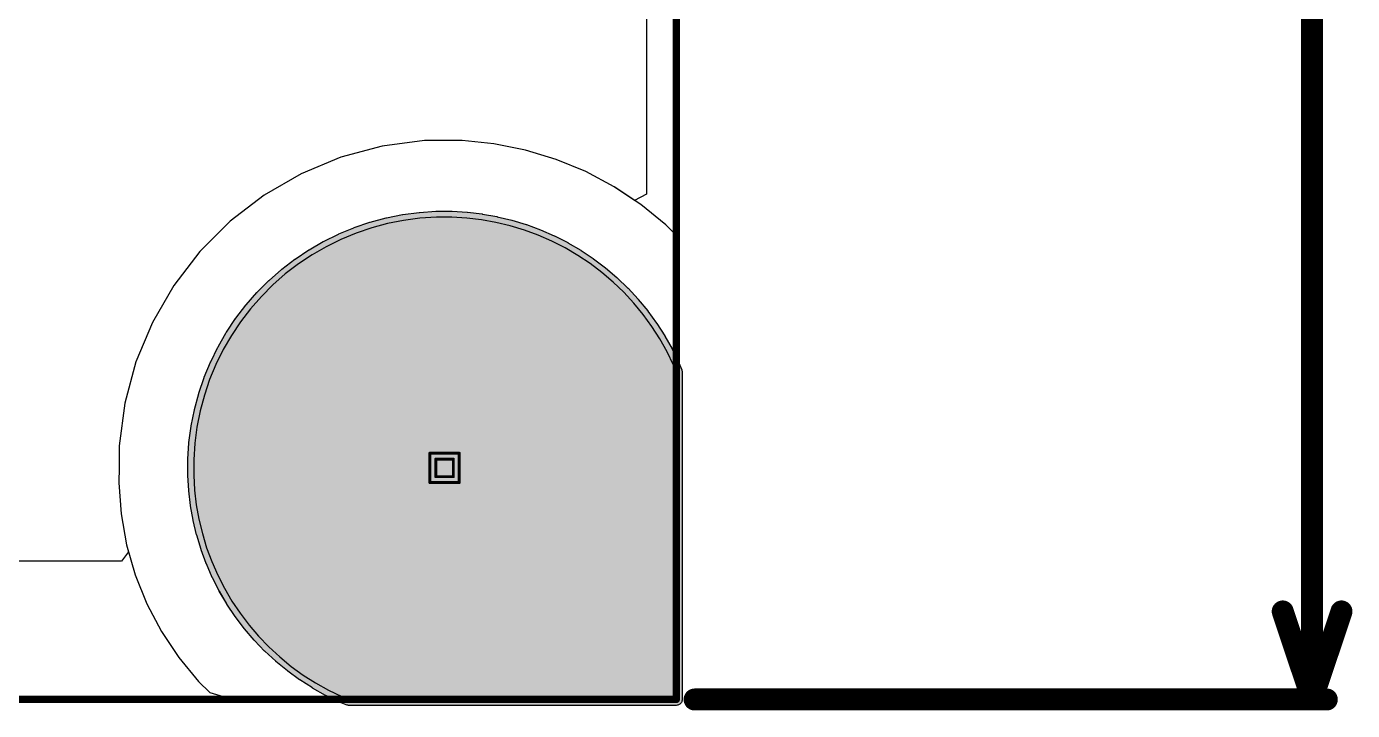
# Model space of a CAD drawing. Header units: inches. Extents: x -3 to 195, y 0 to 199.
# Drawn here: x 3.101 to 4.004, y -0.007 to 0.459 of the extents above; entities that cross this region are included whole.
import ezdxf

# ---------------------------------------------------------------- set-up
doc = ezdxf.new("R2010")
doc.units = ezdxf.units.IN
doc.header["$MEASUREMENT"] = 0
for name, color, linetype in [('Board Outline', 216, 'Continuous'), ('Bottom Layer', 5, 'Continuous'), ('Bottom Solder', 6, 'Continuous'), ('Dimensions', 6, 'Continuous'), ('Drill Drawing', 1, 'Continuous'), ('Multi-Layer', 9, 'Continuous'), ('Pad Holes', 156, 'Continuous'), ('Top Layer', 1, 'Continuous'), ('Top Solder', 216, 'Continuous')]:
    doc.layers.add(name, color=color, linetype=linetype)

msp = doc.modelspace()

# ---------------------------------------------------------------- hatches: boundary and pattern name
at = {"layer": 'Bottom Layer'}
msp.add_hatch(color=5, dxfattribs=at).paths.add_polyline_path([(3.54331, 0), (3.54331, 0.22323), (3.54138, 0.22788), (3.53699, 0.23694), (3.53207, 0.24572), (3.52664, 0.2542), (3.52072, 0.26235), (3.51434, 0.27013), (3.5075, 0.27752), (3.50025, 0.2845), (3.49259, 0.29104), (3.48457, 0.29711), (3.4762, 0.3027), (3.46751, 0.30779), (3.45854, 0.31237), (3.44932, 0.3164), (3.43987, 0.31988), (3.43024, 0.32281), (3.42045, 0.32516), (3.41054, 0.32693), (3.40054, 0.32811), (3.39049, 0.3287), (3.38546, 0.3287), (3.37987, 0.3287), (3.3687, 0.32797), (3.35761, 0.32651), (3.34664, 0.32433), (3.33584, 0.32143), (3.32524, 0.31784), (3.31491, 0.31356), (3.30488, 0.30861), (3.29519, 0.30302), (3.28589, 0.2968), (3.27701, 0.28999), (3.2686, 0.28262), (3.26069, 0.27471), (3.25332, 0.2663), (3.24651, 0.25742), (3.24029, 0.24812), (3.2347, 0.23843), (3.22975, 0.2284), (3.22547, 0.21806), (3.22188, 0.20747), (3.21898, 0.19667), (3.2168, 0.18569), (3.21534, 0.1746), (3.21461, 0.16344), (3.21461, 0.15785), (3.21461, 0.15282), (3.2152, 0.14277), (3.21638, 0.13277), (3.21815, 0.12286), (3.2205, 0.11307), (3.22342, 0.10344), (3.22691, 0.09399), (3.23094, 0.08477), (3.23551, 0.0758), (3.2406, 0.06711), (3.2462, 0.05874), (3.25227, 0.05072), (3.25881, 0.04306), (3.26579, 0.0358), (3.27318, 0.02897), (3.28096, 0.02258), (3.28911, 0.01667), (3.29759, 0.01124), (3.30637, 0.00632), (3.31543, 0.00193), (3.32008, 0)])
h = msp.add_hatch(color=5, dxfattribs=at)
edge = h.paths.add_edge_path()
edge.add_arc((3.38546, 0.15785), 0.10827, 0, 360)
at = {"layer": 'Bottom Solder'}
msp.add_hatch(color=6, dxfattribs=at).paths.add_polyline_path([(3.38546, 0.33271), (3.39049, 0.33271), (3.39061, 0.3327), (3.39073, 0.3327), (3.40078, 0.33211), (3.4009, 0.3321), (3.40101, 0.33209), (3.41101, 0.33091), (3.41113, 0.33089), (3.41124, 0.33087), (3.42116, 0.3291), (3.42127, 0.32907), (3.42139, 0.32905), (3.43118, 0.3267), (3.43129, 0.32667), (3.4314, 0.32664), (3.44104, 0.32372), (3.44115, 0.32368), (3.44126, 0.32364), (3.45071, 0.32016), (3.45081, 0.32011), (3.45092, 0.32007), (3.46015, 0.31604), (3.46025, 0.31598), (3.46036, 0.31594), (3.46933, 0.31137), (3.46943, 0.31131), (3.46954, 0.31125), (3.47822, 0.30616), (3.47832, 0.3061), (3.47842, 0.30604), (3.48679, 0.30044), (3.48689, 0.30037), (3.48699, 0.30031), (3.49501, 0.29423), (3.4951, 0.29416), (3.4952, 0.29408), (3.50285, 0.28755), (3.50294, 0.28746), (3.50303, 0.28739), (3.51028, 0.28041), (3.51036, 0.28032), (3.51045, 0.28024), (3.51728, 0.27285), (3.51736, 0.27276), (3.51744, 0.27267), (3.52382, 0.26489), (3.52389, 0.26479), (3.52397, 0.2647), (3.52989, 0.25656), (3.52995, 0.25646), (3.53002, 0.25636), (3.53545, 0.24788), (3.5355, 0.24778), (3.53557, 0.24768), (3.54049, 0.2389), (3.54054, 0.23879), (3.5406, 0.23869), (3.54499, 0.22963), (3.54503, 0.22952), (3.54509, 0.22942), (3.54701, 0.22477), (3.54718, 0.22427), (3.54728, 0.22375), (3.54732, 0.22323), (3.54732, 0), (3.54728, -0.00052), (3.54718, -0.00104), (3.54701, -0.00153), (3.54678, -0.002), (3.54649, -0.00244), (3.54614, -0.00283), (3.54575, -0.00318), (3.54531, -0.00347), (3.54484, -0.0037), (3.54435, -0.00387), (3.54383, -0.00397), (3.54331, -0.00401), (3.32008, -0.00401), (3.31955, -0.00397), (3.31904, -0.00387), (3.31854, -0.0037), (3.31389, -0.00178), (3.31379, -0.00172), (3.31368, -0.00168), (3.30462, 0.00271), (3.30452, 0.00277), (3.30441, 0.00282), (3.29563, 0.00774), (3.29553, 0.00781), (3.29542, 0.00786), (3.28695, 0.01329), (3.28685, 0.01336), (3.28675, 0.01342), (3.27861, 0.01934), (3.27852, 0.01942), (3.27842, 0.01948), (3.27064, 0.02587), (3.27055, 0.02595), (3.27046, 0.02603), (3.26307, 0.03286), (3.26299, 0.03295), (3.2629, 0.03303), (3.25592, 0.04028), (3.25585, 0.04037), (3.25576, 0.04046), (3.24922, 0.04811), (3.24915, 0.04821), (3.24908, 0.0483), (3.243, 0.05632), (3.24294, 0.05642), (3.24286, 0.05652), (3.23727, 0.06489), (3.23721, 0.06499), (3.23715, 0.06509), (3.23205, 0.07377), (3.232, 0.07388), (3.23194, 0.07398), (3.22737, 0.08295), (3.22732, 0.08306), (3.22727, 0.08316), (3.22324, 0.09238), (3.2232, 0.0925), (3.22315, 0.0926), (3.21966, 0.10205), (3.21963, 0.10216), (3.21959, 0.10227), (3.21667, 0.11191), (3.21664, 0.11202), (3.2166, 0.11213), (3.21425, 0.12192), (3.21423, 0.12204), (3.21421, 0.12215), (3.21244, 0.13206), (3.21242, 0.13218), (3.2124, 0.1323), (3.21122, 0.14229), (3.21121, 0.14241), (3.2112, 0.14253), (3.2106, 0.15258), (3.21061, 0.1527), (3.2106, 0.15282), (3.2106, 0.15785), (3.2106, 0.16344), (3.21061, 0.16357), (3.21061, 0.1637), (3.21134, 0.17487), (3.21136, 0.175), (3.21136, 0.17513), (3.21282, 0.18622), (3.21285, 0.18635), (3.21287, 0.18648), (3.21505, 0.19745), (3.21508, 0.19758), (3.21511, 0.1977), (3.218, 0.20851), (3.21805, 0.20863), (3.21808, 0.20876), (3.22168, 0.21935), (3.22173, 0.21947), (3.22177, 0.2196), (3.22605, 0.22993), (3.22611, 0.23005), (3.22616, 0.23017), (3.2311, 0.2402), (3.23117, 0.24032), (3.23123, 0.24044), (3.23682, 0.25012), (3.23689, 0.25023), (3.23696, 0.25035), (3.24317, 0.25965), (3.24325, 0.25975), (3.24333, 0.25986), (3.25014, 0.26874), (3.25022, 0.26883), (3.2503, 0.26894), (3.25768, 0.27735), (3.25777, 0.27744), (3.25786, 0.27754), (3.26577, 0.28545), (3.26587, 0.28554), (3.26596, 0.28563), (3.27437, 0.293), (3.27447, 0.29308), (3.27457, 0.29317), (3.28345, 0.29998), (3.28356, 0.30005), (3.28366, 0.30013), (3.29296, 0.30635), (3.29308, 0.30641), (3.29319, 0.30649), (3.30287, 0.31208), (3.30299, 0.31214), (3.3031, 0.3122), (3.31314, 0.31715), (3.31326, 0.3172), (3.31338, 0.31726), (3.32371, 0.32154), (3.32383, 0.32158), (3.32396, 0.32163), (3.33455, 0.32523), (3.33468, 0.32526), (3.3348, 0.3253), (3.3456, 0.3282), (3.34573, 0.32823), (3.34586, 0.32826), (3.35683, 0.33044), (3.35696, 0.33046), (3.35709, 0.33048), (3.36818, 0.33194), (3.36831, 0.33195), (3.36844, 0.33197), (3.3796, 0.3327), (3.37974, 0.3327), (3.37987, 0.33271)])
h = msp.add_hatch(color=6, dxfattribs=at)
edge = h.paths.add_edge_path()
edge.add_arc((3.38546, 0.15785), 0.11227, 0, 360)
at = {"layer": 'Multi-Layer'}
h = msp.add_hatch(color=9, dxfattribs=at)
edge = h.paths.add_edge_path()
edge.add_arc((3.38546, 0.15785), 0.10827, 0, 360)
at = {"layer": 'Pad Holes'}
h = msp.add_hatch(color=7, dxfattribs=at)
edge = h.paths.add_edge_path()
edge.add_arc((3.38546, 0.15785), 0.06102, 0, 360)
at = {"layer": 'Top Layer'}
msp.add_hatch(color=1, dxfattribs=at).paths.add_polyline_path([(3.54331, 0), (3.54331, 0.22323), (3.54138, 0.22788), (3.53699, 0.23694), (3.53207, 0.24572), (3.52664, 0.2542), (3.52072, 0.26235), (3.51434, 0.27013), (3.5075, 0.27752), (3.50025, 0.2845), (3.49259, 0.29104), (3.48457, 0.29711), (3.4762, 0.3027), (3.46751, 0.30779), (3.45854, 0.31237), (3.44932, 0.3164), (3.43987, 0.31988), (3.43024, 0.32281), (3.42045, 0.32516), (3.41054, 0.32693), (3.40054, 0.32811), (3.39049, 0.3287), (3.38546, 0.3287), (3.37987, 0.3287), (3.3687, 0.32797), (3.35761, 0.32651), (3.34664, 0.32433), (3.33584, 0.32143), (3.32524, 0.31784), (3.31491, 0.31356), (3.30488, 0.30861), (3.29519, 0.30302), (3.28589, 0.2968), (3.27701, 0.28999), (3.2686, 0.28262), (3.26069, 0.27471), (3.25332, 0.2663), (3.24651, 0.25742), (3.24029, 0.24812), (3.2347, 0.23843), (3.22975, 0.2284), (3.22547, 0.21806), (3.22188, 0.20747), (3.21898, 0.19667), (3.2168, 0.18569), (3.21534, 0.1746), (3.21461, 0.16344), (3.21461, 0.15785), (3.21461, 0.15282), (3.2152, 0.14277), (3.21638, 0.13277), (3.21815, 0.12286), (3.2205, 0.11307), (3.22342, 0.10344), (3.22691, 0.09399), (3.23094, 0.08477), (3.23551, 0.0758), (3.2406, 0.06711), (3.2462, 0.05874), (3.25227, 0.05072), (3.25881, 0.04306), (3.26579, 0.0358), (3.27318, 0.02897), (3.28096, 0.02258), (3.28911, 0.01667), (3.29759, 0.01124), (3.30637, 0.00632), (3.31543, 0.00193), (3.32008, 0)])
h = msp.add_hatch(color=1, dxfattribs=at)
edge = h.paths.add_edge_path()
edge.add_arc((3.38546, 0.15785), 0.10827, 0, 360)
at = {"layer": 'Top Solder'}
msp.add_hatch(color=216, dxfattribs=at).paths.add_polyline_path([(3.38546, 0.33271), (3.39049, 0.33271), (3.39061, 0.3327), (3.39073, 0.3327), (3.40078, 0.33211), (3.4009, 0.3321), (3.40101, 0.33209), (3.41101, 0.33091), (3.41113, 0.33089), (3.41125, 0.33087), (3.42116, 0.3291), (3.42127, 0.32907), (3.42139, 0.32905), (3.43118, 0.3267), (3.43129, 0.32667), (3.4314, 0.32664), (3.44104, 0.32372), (3.44115, 0.32368), (3.44126, 0.32364), (3.45071, 0.32016), (3.45081, 0.32011), (3.45092, 0.32007), (3.46015, 0.31604), (3.46025, 0.31598), (3.46036, 0.31594), (3.46933, 0.31137), (3.46943, 0.31131), (3.46954, 0.31125), (3.47822, 0.30616), (3.47832, 0.3061), (3.47842, 0.30604), (3.48679, 0.30044), (3.48689, 0.30037), (3.48699, 0.30031), (3.49501, 0.29423), (3.4951, 0.29416), (3.4952, 0.29408), (3.50285, 0.28755), (3.50294, 0.28746), (3.50303, 0.28739), (3.51028, 0.28041), (3.51036, 0.28032), (3.51045, 0.28024), (3.51728, 0.27285), (3.51736, 0.27276), (3.51744, 0.27267), (3.52382, 0.26489), (3.52389, 0.26479), (3.52397, 0.2647), (3.52989, 0.25656), (3.52995, 0.25646), (3.53002, 0.25636), (3.53545, 0.24788), (3.5355, 0.24778), (3.53557, 0.24768), (3.54049, 0.2389), (3.54054, 0.23879), (3.5406, 0.23869), (3.54499, 0.22963), (3.54503, 0.22952), (3.54509, 0.22942), (3.54701, 0.22477), (3.54718, 0.22427), (3.54728, 0.22375), (3.54732, 0.22323), (3.54732, 0), (3.54728, -0.00052), (3.54718, -0.00104), (3.54701, -0.00153), (3.54678, -0.002), (3.54649, -0.00244), (3.54614, -0.00283), (3.54575, -0.00318), (3.54531, -0.00347), (3.54484, -0.0037), (3.54435, -0.00387), (3.54383, -0.00397), (3.54331, -0.00401), (3.32008, -0.00401), (3.31955, -0.00397), (3.31904, -0.00387), (3.31854, -0.0037), (3.31389, -0.00178), (3.31379, -0.00172), (3.31368, -0.00168), (3.30462, 0.00271), (3.30452, 0.00277), (3.30441, 0.00282), (3.29563, 0.00774), (3.29553, 0.00781), (3.29542, 0.00786), (3.28695, 0.01329), (3.28685, 0.01336), (3.28675, 0.01342), (3.27861, 0.01934), (3.27852, 0.01942), (3.27842, 0.01948), (3.27064, 0.02587), (3.27055, 0.02595), (3.27046, 0.02603), (3.26307, 0.03286), (3.26299, 0.03295), (3.2629, 0.03303), (3.25592, 0.04028), (3.25585, 0.04037), (3.25576, 0.04046), (3.24922, 0.04811), (3.24915, 0.04821), (3.24908, 0.0483), (3.243, 0.05632), (3.24294, 0.05642), (3.24286, 0.05652), (3.23727, 0.06489), (3.23721, 0.06499), (3.23715, 0.06509), (3.23206, 0.07377), (3.232, 0.07388), (3.23194, 0.07398), (3.22737, 0.08295), (3.22732, 0.08306), (3.22727, 0.08316), (3.22324, 0.09238), (3.2232, 0.0925), (3.22315, 0.0926), (3.21966, 0.10205), (3.21963, 0.10216), (3.21959, 0.10227), (3.21667, 0.11191), (3.21664, 0.11202), (3.2166, 0.11213), (3.21425, 0.12192), (3.21423, 0.12204), (3.21421, 0.12215), (3.21244, 0.13206), (3.21242, 0.13218), (3.2124, 0.1323), (3.21122, 0.14229), (3.21121, 0.14241), (3.2112, 0.14253), (3.2106, 0.15258), (3.21061, 0.1527), (3.2106, 0.15282), (3.2106, 0.15785), (3.2106, 0.16344), (3.21061, 0.16357), (3.21061, 0.1637), (3.21134, 0.17487), (3.21136, 0.175), (3.21136, 0.17513), (3.21282, 0.18622), (3.21285, 0.18635), (3.21287, 0.18648), (3.21505, 0.19745), (3.21508, 0.19758), (3.21511, 0.1977), (3.218, 0.20851), (3.21805, 0.20863), (3.21808, 0.20876), (3.22168, 0.21935), (3.22173, 0.21947), (3.22177, 0.2196), (3.22605, 0.22993), (3.22611, 0.23005), (3.22616, 0.23017), (3.2311, 0.2402), (3.23117, 0.24032), (3.23123, 0.24044), (3.23682, 0.25012), (3.23689, 0.25023), (3.23696, 0.25035), (3.24317, 0.25965), (3.24325, 0.25975), (3.24333, 0.25986), (3.25014, 0.26874), (3.25022, 0.26883), (3.2503, 0.26894), (3.25768, 0.27735), (3.25777, 0.27744), (3.25786, 0.27754), (3.26577, 0.28545), (3.26587, 0.28554), (3.26596, 0.28563), (3.27437, 0.293), (3.27447, 0.29308), (3.27457, 0.29317), (3.28345, 0.29998), (3.28356, 0.30005), (3.28366, 0.30013), (3.29296, 0.30635), (3.29308, 0.30641), (3.29319, 0.30649), (3.30287, 0.31208), (3.30299, 0.31214), (3.3031, 0.3122), (3.31314, 0.31715), (3.31326, 0.3172), (3.31338, 0.31726), (3.32371, 0.32154), (3.32383, 0.32158), (3.32396, 0.32163), (3.33455, 0.32523), (3.33468, 0.32526), (3.3348, 0.3253), (3.34561, 0.3282), (3.34573, 0.32823), (3.34586, 0.32826), (3.35683, 0.33044), (3.35696, 0.33046), (3.35709, 0.33048), (3.36818, 0.33194), (3.36831, 0.33195), (3.36844, 0.33197), (3.3796, 0.3327), (3.37974, 0.3327), (3.37987, 0.33271)])
h = msp.add_hatch(color=216, dxfattribs=at)
edge = h.paths.add_edge_path()
edge.add_arc((3.38546, 0.15785), 0.11227, 0, 360)

# ---------------------------------------------------------------- linework, layer by layer
at = {"layer": 'Board Outline'}
for points in [[(3.54331, 0, 0.005, 0.005, 0), (3.54331, 4.72441, 0.005, 0.005, 0)], [(0, 0, 0.005, 0.005, 0), (3.54331, 0, 0.005, 0.005, 0)]]:
    msp.add_lwpolyline(points, format="xyseb", dxfattribs=at)
msp.add_lwpolyline([(3.54206, 0, 0.0025, 0.0025, 1), (3.54456, 0, 0.0025, 0.0025, 1)], format="xyseb", close=True, dxfattribs=at)
msp.add_lwpolyline([(3.54206, 0, 0.0025, 0.0025, 1), (3.54456, 0, 0.0025, 0.0025, 1)], format="xyseb", close=True, dxfattribs=at)
at = {"layer": 'Bottom Layer'}
for p, q in [((3.35761, 0.32651), (3.34664, 0.32433)), ((3.3687, 0.32797), (3.35761, 0.32651)), ((3.37987, 0.3287), (3.3687, 0.32797)), ((3.38546, 0.3287), (3.37987, 0.3287)), ((3.39049, 0.3287), (3.38546, 0.3287)), ((3.40054, 0.32811), (3.39049, 0.3287)), ((3.41054, 0.32693), (3.40054, 0.32811)), ((3.42045, 0.32516), (3.41054, 0.32693)), ((3.43024, 0.32281), (3.42045, 0.32516)), ((3.32524, 0.31784), (3.31491, 0.31356)), ((3.33584, 0.32143), (3.32524, 0.31784)), ((3.34664, 0.32433), (3.33584, 0.32143)), ((3.43987, 0.31988), (3.43024, 0.32281)), ((3.44932, 0.3164), (3.43987, 0.31988)), ((3.45854, 0.31237), (3.44932, 0.3164)), ((3.30488, 0.30861), (3.29519, 0.30302)), ((3.31491, 0.31356), (3.30488, 0.30861)), ((3.46751, 0.30779), (3.45854, 0.31237)), ((3.4762, 0.3027), (3.46751, 0.30779)), ((3.29519, 0.30302), (3.28589, 0.2968)), ((3.48457, 0.29711), (3.4762, 0.3027)), ((3.27701, 0.28999), (3.2686, 0.28262)), ((3.28589, 0.2968), (3.27701, 0.28999)), ((3.49259, 0.29104), (3.48457, 0.29711)), ((3.50025, 0.2845), (3.49259, 0.29104)), ((3.2686, 0.28262), (3.26069, 0.27471)), ((3.5075, 0.27752), (3.50025, 0.2845)), ((3.26069, 0.27471), (3.25332, 0.2663)), ((3.51434, 0.27013), (3.5075, 0.27752)), ((3.25332, 0.2663), (3.24651, 0.25742)), ((3.52072, 0.26235), (3.51434, 0.27013)), ((3.52664, 0.2542), (3.52072, 0.26235)), ((3.24651, 0.25742), (3.24029, 0.24812)), ((3.53207, 0.24572), (3.52664, 0.2542)), ((3.24029, 0.24812), (3.2347, 0.23843)), ((3.53699, 0.23694), (3.53207, 0.24572)), ((3.2347, 0.23843), (3.22975, 0.2284)), ((3.54138, 0.22788), (3.53699, 0.23694)), ((3.22975, 0.2284), (3.22547, 0.21806)), ((3.54331, 0.22323), (3.54138, 0.22788)), ((3.22547, 0.21806), (3.22188, 0.20747)), ((3.54331, 0), (3.54331, 0.22323)), ((3.22188, 0.20747), (3.21898, 0.19667)), ((3.21898, 0.19667), (3.2168, 0.18569)), ((3.2168, 0.18569), (3.21534, 0.1746)), ((3.21534, 0.1746), (3.21461, 0.16344)), ((3.21461, 0.16344), (3.21461, 0.15785)), ((3.21461, 0.15785), (3.21461, 0.15282)), ((3.21461, 0.15282), (3.2152, 0.14277)), ((3.2152, 0.14277), (3.21638, 0.13277)), ((3.21638, 0.13277), (3.21815, 0.12286)), ((3.21815, 0.12286), (3.2205, 0.11307)), ((3.2205, 0.11307), (3.22342, 0.10344)), ((3.22342, 0.10344), (3.22691, 0.09399)), ((3.22691, 0.09399), (3.23094, 0.08477)), ((3.23094, 0.08477), (3.23551, 0.0758)), ((3.23551, 0.0758), (3.2406, 0.06711)), ((3.2406, 0.06711), (3.2462, 0.05874)), ((3.2462, 0.05874), (3.25227, 0.05072)), ((3.25227, 0.05072), (3.25881, 0.04306)), ((3.25881, 0.04306), (3.26579, 0.0358)), ((3.26579, 0.0358), (3.27318, 0.02897)), ((3.27318, 0.02897), (3.28096, 0.02258)), ((3.28096, 0.02258), (3.28911, 0.01667)), ((3.28911, 0.01667), (3.29759, 0.01124)), ((3.29759, 0.01124), (3.30637, 0.00632)), ((3.30637, 0.00632), (3.31543, 0.00193)), ((3.31543, 0.00193), (3.32008, 0)), ((3.32008, 0), (3.32008, 0)), ((3.32008, 0), (3.54331, 0))]:
    msp.add_line(p, q, dxfattribs=at)
at = {"layer": 'Bottom Solder'}
for p, q in [((3.32396, 0.32163), (3.33455, 0.32523)), ((3.33455, 0.32523), (3.33468, 0.32526)), ((3.33468, 0.32526), (3.3348, 0.3253)), ((3.3348, 0.3253), (3.3456, 0.3282)), ((3.3456, 0.3282), (3.34573, 0.32823)), ((3.34573, 0.32823), (3.34586, 0.32826)), ((3.34586, 0.32826), (3.35683, 0.33044)), ((3.35683, 0.33044), (3.35696, 0.33046)), ((3.35696, 0.33046), (3.35709, 0.33048)), ((3.35709, 0.33048), (3.36818, 0.33194)), ((3.36818, 0.33194), (3.36831, 0.33195)), ((3.36831, 0.33195), (3.36844, 0.33197)), ((3.36844, 0.33197), (3.3796, 0.3327)), ((3.3796, 0.3327), (3.37974, 0.3327)), ((3.37974, 0.3327), (3.37987, 0.33271)), ((3.37987, 0.33271), (3.38546, 0.33271)), ((3.38546, 0.33271), (3.39049, 0.33271)), ((3.39049, 0.33271), (3.39061, 0.3327)), ((3.39061, 0.3327), (3.39073, 0.3327)), ((3.39073, 0.3327), (3.40078, 0.33211)), ((3.40078, 0.33211), (3.4009, 0.3321)), ((3.4009, 0.3321), (3.40101, 0.33209)), ((3.40101, 0.33209), (3.41101, 0.33091)), ((3.41101, 0.33091), (3.41113, 0.33089)), ((3.41113, 0.33089), (3.41124, 0.33087)), ((3.41124, 0.33087), (3.42116, 0.3291)), ((3.42116, 0.3291), (3.42127, 0.32907)), ((3.42127, 0.32907), (3.42139, 0.32905)), ((3.42139, 0.32905), (3.43118, 0.3267)), ((3.43118, 0.3267), (3.43129, 0.32667)), ((3.43129, 0.32667), (3.4314, 0.32664)), ((3.4314, 0.32664), (3.44104, 0.32372)), ((3.3031, 0.3122), (3.31314, 0.31715)), ((3.31314, 0.31715), (3.31326, 0.3172)), ((3.31326, 0.3172), (3.31338, 0.31726)), ((3.31338, 0.31726), (3.32371, 0.32154)), ((3.32371, 0.32154), (3.32383, 0.32158)), ((3.32383, 0.32158), (3.32396, 0.32163)), ((3.44104, 0.32372), (3.44115, 0.32368)), ((3.44115, 0.32368), (3.44126, 0.32364)), ((3.44126, 0.32364), (3.45071, 0.32016)), ((3.45071, 0.32016), (3.45081, 0.32011)), ((3.45081, 0.32011), (3.45092, 0.32007)), ((3.45092, 0.32007), (3.46015, 0.31604)), ((3.29319, 0.30649), (3.30287, 0.31208)), ((3.30287, 0.31208), (3.30299, 0.31214)), ((3.30299, 0.31214), (3.3031, 0.3122)), ((3.46015, 0.31604), (3.46025, 0.31598)), ((3.46025, 0.31598), (3.46036, 0.31594)), ((3.46036, 0.31594), (3.46933, 0.31137)), ((3.46933, 0.31137), (3.46943, 0.31131)), ((3.46943, 0.31131), (3.46954, 0.31125)), ((3.46954, 0.31125), (3.47822, 0.30616)), ((3.27457, 0.29317), (3.28345, 0.29998)), ((3.28345, 0.29998), (3.28356, 0.30005)), ((3.28356, 0.30005), (3.28366, 0.30013)), ((3.28366, 0.30013), (3.29296, 0.30635)), ((3.29296, 0.30635), (3.29308, 0.30641)), ((3.29308, 0.30641), (3.29319, 0.30649)), ((3.47822, 0.30616), (3.47832, 0.3061)), ((3.47832, 0.3061), (3.47842, 0.30604)), ((3.47842, 0.30604), (3.48679, 0.30044)), ((3.48679, 0.30044), (3.48689, 0.30037)), ((3.48689, 0.30037), (3.48699, 0.30031)), ((3.48699, 0.30031), (3.49501, 0.29423)), ((3.26596, 0.28563), (3.27437, 0.293)), ((3.27437, 0.293), (3.27447, 0.29308)), ((3.27447, 0.29308), (3.27457, 0.29317)), ((3.49501, 0.29423), (3.4951, 0.29416)), ((3.4951, 0.29416), (3.4952, 0.29408)), ((3.4952, 0.29408), (3.50285, 0.28755)), ((3.25786, 0.27754), (3.26577, 0.28545)), ((3.26577, 0.28545), (3.26587, 0.28554)), ((3.26587, 0.28554), (3.26596, 0.28563)), ((3.50285, 0.28755), (3.50294, 0.28746)), ((3.50294, 0.28746), (3.50303, 0.28739)), ((3.50303, 0.28739), (3.51028, 0.28041)), ((3.51028, 0.28041), (3.51036, 0.28032)), ((3.51036, 0.28032), (3.51045, 0.28024)), ((3.51045, 0.28024), (3.51728, 0.27285)), ((3.2503, 0.26894), (3.25768, 0.27735)), ((3.25768, 0.27735), (3.25777, 0.27744)), ((3.25777, 0.27744), (3.25786, 0.27754)), ((3.51728, 0.27285), (3.51736, 0.27276)), ((3.51736, 0.27276), (3.51744, 0.27267)), ((3.51744, 0.27267), (3.52382, 0.26489)), ((3.24333, 0.25986), (3.25014, 0.26874)), ((3.25014, 0.26874), (3.25022, 0.26883)), ((3.25022, 0.26883), (3.2503, 0.26894)), ((3.52382, 0.26489), (3.52389, 0.26479)), ((3.52389, 0.26479), (3.52397, 0.2647)), ((3.52397, 0.2647), (3.52989, 0.25656)), ((3.23696, 0.25035), (3.24317, 0.25965)), ((3.24317, 0.25965), (3.24325, 0.25975)), ((3.24325, 0.25975), (3.24333, 0.25986)), ((3.52989, 0.25656), (3.52995, 0.25646)), ((3.52995, 0.25646), (3.53002, 0.25636)), ((3.53002, 0.25636), (3.53545, 0.24788)), ((3.23123, 0.24044), (3.23682, 0.25012)), ((3.23682, 0.25012), (3.23689, 0.25023)), ((3.23689, 0.25023), (3.23696, 0.25035)), ((3.53545, 0.24788), (3.5355, 0.24778)), ((3.5355, 0.24778), (3.53557, 0.24768)), ((3.53557, 0.24768), (3.54049, 0.2389)), ((3.22616, 0.23017), (3.2311, 0.2402)), ((3.2311, 0.2402), (3.23117, 0.24032)), ((3.23117, 0.24032), (3.23123, 0.24044)), ((3.54049, 0.2389), (3.54054, 0.23879)), ((3.54054, 0.23879), (3.5406, 0.23869)), ((3.5406, 0.23869), (3.54499, 0.22963)), ((3.22177, 0.2196), (3.22605, 0.22993)), ((3.22605, 0.22993), (3.22611, 0.23005)), ((3.22611, 0.23005), (3.22616, 0.23017)), ((3.54499, 0.22963), (3.54503, 0.22952)), ((3.54503, 0.22952), (3.54509, 0.22942)), ((3.54509, 0.22942), (3.54701, 0.22477)), ((3.21808, 0.20876), (3.22168, 0.21935)), ((3.22168, 0.21935), (3.22173, 0.21947)), ((3.22173, 0.21947), (3.22177, 0.2196)), ((3.54701, 0.22477), (3.54718, 0.22427)), ((3.54718, 0.22427), (3.54728, 0.22375)), ((3.54728, 0.22375), (3.54732, 0.22323)), ((3.54732, 0.22323), (3.54732, 0)), ((3.21511, 0.1977), (3.218, 0.20851)), ((3.218, 0.20851), (3.21805, 0.20863)), ((3.21805, 0.20863), (3.21808, 0.20876)), ((3.21287, 0.18648), (3.21505, 0.19745)), ((3.21505, 0.19745), (3.21508, 0.19758)), ((3.21508, 0.19758), (3.21511, 0.1977)), ((3.21136, 0.17513), (3.21282, 0.18622)), ((3.21282, 0.18622), (3.21285, 0.18635)), ((3.21285, 0.18635), (3.21287, 0.18648)), ((3.21061, 0.1637), (3.21134, 0.17487)), ((3.21134, 0.17487), (3.21136, 0.175)), ((3.21136, 0.175), (3.21136, 0.17513)), ((3.2106, 0.16344), (3.21061, 0.16357)), ((3.2106, 0.15785), (3.2106, 0.16344)), ((3.21061, 0.16357), (3.21061, 0.1637)), ((3.2106, 0.15282), (3.2106, 0.15785)), ((3.21061, 0.1527), (3.2106, 0.15282)), ((3.2106, 0.15258), (3.21061, 0.1527)), ((3.2112, 0.14253), (3.2106, 0.15258)), ((3.21121, 0.14241), (3.2112, 0.14253)), ((3.21122, 0.14229), (3.21121, 0.14241)), ((3.2124, 0.1323), (3.21122, 0.14229)), ((3.21242, 0.13218), (3.2124, 0.1323)), ((3.21244, 0.13206), (3.21242, 0.13218)), ((3.21421, 0.12215), (3.21244, 0.13206)), ((3.21423, 0.12204), (3.21421, 0.12215)), ((3.21425, 0.12192), (3.21423, 0.12204)), ((3.2166, 0.11213), (3.21425, 0.12192)), ((3.21664, 0.11202), (3.2166, 0.11213)), ((3.21667, 0.11191), (3.21664, 0.11202)), ((3.21959, 0.10227), (3.21667, 0.11191)), ((3.21963, 0.10216), (3.21959, 0.10227)), ((3.21966, 0.10205), (3.21963, 0.10216)), ((3.22315, 0.0926), (3.21966, 0.10205)), ((3.2232, 0.0925), (3.22315, 0.0926)), ((3.22324, 0.09238), (3.2232, 0.0925)), ((3.22727, 0.08316), (3.22324, 0.09238)), ((3.22732, 0.08306), (3.22727, 0.08316)), ((3.22737, 0.08295), (3.22732, 0.08306)), ((3.23194, 0.07398), (3.22737, 0.08295)), ((3.232, 0.07388), (3.23194, 0.07398)), ((3.23205, 0.07377), (3.232, 0.07388)), ((3.23715, 0.06509), (3.23205, 0.07377)), ((3.23721, 0.06499), (3.23715, 0.06509)), ((3.23727, 0.06489), (3.23721, 0.06499)), ((3.24286, 0.05652), (3.23727, 0.06489)), ((3.24294, 0.05642), (3.24286, 0.05652)), ((3.243, 0.05632), (3.24294, 0.05642)), ((3.24908, 0.0483), (3.243, 0.05632)), ((3.24915, 0.04821), (3.24908, 0.0483)), ((3.24922, 0.04811), (3.24915, 0.04821)), ((3.25576, 0.04046), (3.24922, 0.04811)), ((3.25585, 0.04037), (3.25576, 0.04046)), ((3.25592, 0.04028), (3.25585, 0.04037)), ((3.2629, 0.03303), (3.25592, 0.04028)), ((3.26299, 0.03295), (3.2629, 0.03303)), ((3.26307, 0.03286), (3.26299, 0.03295)), ((3.27046, 0.02603), (3.26307, 0.03286)), ((3.27055, 0.02595), (3.27046, 0.02603)), ((3.27064, 0.02587), (3.27055, 0.02595)), ((3.27842, 0.01948), (3.27064, 0.02587)), ((3.27852, 0.01942), (3.27842, 0.01948)), ((3.27861, 0.01934), (3.27852, 0.01942)), ((3.28675, 0.01342), (3.27861, 0.01934)), ((3.28685, 0.01336), (3.28675, 0.01342)), ((3.28695, 0.01329), (3.28685, 0.01336)), ((3.29542, 0.00786), (3.28695, 0.01329)), ((3.29553, 0.00781), (3.29542, 0.00786)), ((3.29563, 0.00774), (3.29553, 0.00781)), ((3.30441, 0.00282), (3.29563, 0.00774)), ((3.30452, 0.00277), (3.30441, 0.00282)), ((3.30462, 0.00271), (3.30452, 0.00277)), ((3.31368, -0.00168), (3.30462, 0.00271)), ((3.54732, 0), (3.54728, -0.00052)), ((3.31379, -0.00172), (3.31368, -0.00168)), ((3.31389, -0.00178), (3.31379, -0.00172)), ((3.31854, -0.0037), (3.31389, -0.00178)), ((3.31904, -0.00387), (3.31854, -0.0037)), ((3.31854, -0.0037), (3.31854, -0.0037)), ((3.31955, -0.00397), (3.31904, -0.00387)), ((3.32008, -0.00401), (3.31955, -0.00397)), ((3.54331, -0.00401), (3.32008, -0.00401)), ((3.54383, -0.00397), (3.54331, -0.00401)), ((3.54435, -0.00387), (3.54383, -0.00397)), ((3.54484, -0.0037), (3.54435, -0.00387)), ((3.54531, -0.00347), (3.54484, -0.0037)), ((3.54575, -0.00318), (3.54531, -0.00347)), ((3.54614, -0.00283), (3.54575, -0.00318)), ((3.54649, -0.00244), (3.54614, -0.00283)), ((3.54678, -0.002), (3.54649, -0.00244)), ((3.54701, -0.00153), (3.54678, -0.002)), ((3.54718, -0.00104), (3.54701, -0.00153)), ((3.54728, -0.00052), (3.54718, -0.00104))]:
    msp.add_line(p, q, dxfattribs=at)
at = {"layer": 'Dimensions'}
for points in [[(3.97638, 0, 0.015, 0.015, 0), (3.97638, 1.93566, 0.015, 0.015, 0)], [(3.95638, 0.06, 0.015, 0.015, 0), (3.97638, 0, 0.015, 0.015, 0)], [(3.97638, 0, 0.015, 0.015, 0), (3.99638, 0.06, 0.015, 0.015, 0)], [(3.55581, 0, 0.015, 0.015, 0), (3.98638, 0, 0.015, 0.015, 0)]]:
    msp.add_lwpolyline(points, format="xyseb", dxfattribs=at)
for points in [[(3.95263, 0.06, 0.0075, 0.0075, 1), (3.96013, 0.06, 0.0075, 0.0075, 1)], [(3.99263, 0.06, 0.0075, 0.0075, 1), (4.00013, 0.06, 0.0075, 0.0075, 1)], [(3.55206, 0, 0.0075, 0.0075, 1), (3.55956, 0, 0.0075, 0.0075, 1)], [(3.97263, 0, 0.0075, 0.0075, 1), (3.98013, 0, 0.0075, 0.0075, 1)], [(3.97263, 0, 0.0075, 0.0075, 1), (3.98013, 0, 0.0075, 0.0075, 1)], [(3.97263, 0, 0.0075, 0.0075, 1), (3.98013, 0, 0.0075, 0.0075, 1)], [(3.98263, 0, 0.0075, 0.0075, 1), (3.99013, 0, 0.0075, 0.0075, 1)]]:
    msp.add_lwpolyline(points, format="xyseb", close=True, dxfattribs=at)
at = {"layer": 'Drill Drawing'}
for points in [[(3.37546, 0.16785, 0.002, 0.002, 0), (3.39546, 0.16785, 0.002, 0.002, 0)], [(3.37546, 0.14785, 0.002, 0.002, 0), (3.37546, 0.16785, 0.002, 0.002, 0)], [(3.37946, 0.16385, 0.002, 0.002, 0), (3.39146, 0.16385, 0.002, 0.002, 0)], [(3.37946, 0.15185, 0.002, 0.002, 0), (3.37946, 0.16385, 0.002, 0.002, 0)], [(3.39146, 0.15185, 0.002, 0.002, 0), (3.39146, 0.16385, 0.002, 0.002, 0)], [(3.39546, 0.14785, 0.002, 0.002, 0), (3.39546, 0.16785, 0.002, 0.002, 0)], [(3.37546, 0.14785, 0.002, 0.002, 0), (3.39546, 0.14785, 0.002, 0.002, 0)], [(3.37946, 0.15185, 0.002, 0.002, 0), (3.39146, 0.15185, 0.002, 0.002, 0)]]:
    msp.add_lwpolyline(points, format="xyseb", dxfattribs=at)
for points in [[(3.37496, 0.16785, 0.001, 0.001, 1), (3.37596, 0.16785, 0.001, 0.001, 1)], [(3.37496, 0.16785, 0.001, 0.001, 1), (3.37596, 0.16785, 0.001, 0.001, 1)], [(3.37896, 0.16385, 0.001, 0.001, 1), (3.37996, 0.16385, 0.001, 0.001, 1)], [(3.37896, 0.16385, 0.001, 0.001, 1), (3.37996, 0.16385, 0.001, 0.001, 1)], [(3.39096, 0.16385, 0.001, 0.001, 1), (3.39196, 0.16385, 0.001, 0.001, 1)], [(3.39096, 0.16385, 0.001, 0.001, 1), (3.39196, 0.16385, 0.001, 0.001, 1)], [(3.39496, 0.16785, 0.001, 0.001, 1), (3.39596, 0.16785, 0.001, 0.001, 1)], [(3.39496, 0.16785, 0.001, 0.001, 1), (3.39596, 0.16785, 0.001, 0.001, 1)], [(3.37496, 0.14785, 0.001, 0.001, 1), (3.37596, 0.14785, 0.001, 0.001, 1)], [(3.37496, 0.14785, 0.001, 0.001, 1), (3.37596, 0.14785, 0.001, 0.001, 1)], [(3.37896, 0.15185, 0.001, 0.001, 1), (3.37996, 0.15185, 0.001, 0.001, 1)], [(3.37896, 0.15185, 0.001, 0.001, 1), (3.37996, 0.15185, 0.001, 0.001, 1)], [(3.39096, 0.15185, 0.001, 0.001, 1), (3.39196, 0.15185, 0.001, 0.001, 1)], [(3.39096, 0.15185, 0.001, 0.001, 1), (3.39196, 0.15185, 0.001, 0.001, 1)], [(3.39496, 0.14785, 0.001, 0.001, 1), (3.39596, 0.14785, 0.001, 0.001, 1)], [(3.39496, 0.14785, 0.001, 0.001, 1), (3.39596, 0.14785, 0.001, 0.001, 1)]]:
    msp.add_lwpolyline(points, format="xyseb", close=True, dxfattribs=at)
at = {"layer": 'Multi-Layer'}
for p, q in [((3.37186, 0.38087), (3.34294, 0.37707)), ((3.38645, 0.38087), (3.37186, 0.38087)), ((3.39738, 0.38087), (3.38645, 0.38087)), ((3.41914, 0.37873), (3.39738, 0.38087)), ((3.34294, 0.37707), (3.31476, 0.36952)), ((3.44059, 0.37447), (3.41914, 0.37873)), ((3.46151, 0.36812), (3.44059, 0.37447)), ((3.31476, 0.36952), (3.28781, 0.35835)), ((3.48171, 0.35975), (3.46151, 0.36812)), ((3.28781, 0.35835), (3.26255, 0.34377)), ((3.50099, 0.34944), (3.48171, 0.35975)), ((3.26255, 0.34377), (3.23941, 0.32601)), ((3.51917, 0.3373), (3.50099, 0.34944)), ((3.53607, 0.32343), (3.51917, 0.3373)), ((3.23941, 0.32601), (3.21878, 0.30538)), ((3.5438, 0.3157), (3.53607, 0.32343)), ((3.54331, 0.3152), (3.5438, 0.3157)), ((3.54331, 0.00026), (3.54331, 0.3152)), ((3.21878, 0.30538), (3.20102, 0.28224)), ((3.20102, 0.28224), (3.18644, 0.25698)), ((3.18644, 0.25698), (3.17527, 0.23003)), ((3.17527, 0.23003), (3.16772, 0.20185)), ((3.16772, 0.20185), (3.16392, 0.17293)), ((3.16392, 0.17293), (3.16392, 0.15834)), ((3.16392, 0.15834), (3.1636, 0.14769)), ((3.1636, 0.14769), (3.16516, 0.12645)), ((3.16516, 0.12645), (3.16889, 0.10548)), ((3.16889, 0.10548), (3.17475, 0.085)), ((3.17475, 0.085), (3.18267, 0.06522)), ((3.18267, 0.06522), (3.19258, 0.04636)), ((3.19258, 0.04636), (3.20436, 0.02862)), ((3.20436, 0.02862), (3.2179, 0.01217)), ((3.2179, 0.01217), (3.22548, 0.00469)), ((3.22548, 0.00469), (3.22548, 0.00469)), ((3.22548, 0.00469), (3.24222, -0.00023)), ((3.24222, -0.00023), (3.54331, 0.00026))]:
    msp.add_line(p, q, dxfattribs=at)
at = {"layer": 'Top Layer'}
for p, q in [((3.52292, 1.03217), (3.52292, 0.34442)), ((3.37186, 0.38087), (3.34294, 0.37707)), ((3.38645, 0.38087), (3.37186, 0.38087)), ((3.39738, 0.38087), (3.38645, 0.38087)), ((3.41914, 0.37873), (3.39738, 0.38087)), ((3.34294, 0.37707), (3.31476, 0.36952)), ((3.44059, 0.37447), (3.41914, 0.37873)), ((3.46151, 0.36812), (3.44059, 0.37447)), ((3.31476, 0.36952), (3.28781, 0.35835)), ((3.48171, 0.35975), (3.46151, 0.36812)), ((3.28781, 0.35835), (3.26255, 0.34377)), ((3.50099, 0.34944), (3.48171, 0.35975)), ((3.26255, 0.34377), (3.23941, 0.32601)), ((3.51492, 0.34014), (3.50099, 0.34944)), ((3.52292, 0.34442), (3.51492, 0.34014)), ((3.23941, 0.32601), (3.21878, 0.30538)), ((3.35761, 0.32651), (3.34664, 0.32433)), ((3.3687, 0.32797), (3.35761, 0.32651)), ((3.37987, 0.3287), (3.3687, 0.32797)), ((3.38546, 0.3287), (3.37987, 0.3287)), ((3.39049, 0.3287), (3.38546, 0.3287)), ((3.40054, 0.32811), (3.39049, 0.3287)), ((3.41054, 0.32693), (3.40054, 0.32811)), ((3.42045, 0.32516), (3.41054, 0.32693)), ((3.43024, 0.32281), (3.42045, 0.32516)), ((3.32524, 0.31784), (3.31491, 0.31356)), ((3.33584, 0.32143), (3.32524, 0.31784)), ((3.34664, 0.32433), (3.33584, 0.32143)), ((3.43987, 0.31988), (3.43024, 0.32281)), ((3.44932, 0.3164), (3.43987, 0.31988)), ((3.45854, 0.31237), (3.44932, 0.3164)), ((3.30488, 0.30861), (3.29519, 0.30302)), ((3.31491, 0.31356), (3.30488, 0.30861)), ((3.46751, 0.30779), (3.45854, 0.31237)), ((3.4762, 0.3027), (3.46751, 0.30779)), ((3.21878, 0.30538), (3.20102, 0.28224)), ((3.29519, 0.30302), (3.28589, 0.2968)), ((3.48457, 0.29711), (3.4762, 0.3027)), ((3.27701, 0.28999), (3.2686, 0.28262)), ((3.28589, 0.2968), (3.27701, 0.28999)), ((3.49259, 0.29104), (3.48457, 0.29711)), ((3.50025, 0.2845), (3.49259, 0.29104)), ((3.20102, 0.28224), (3.18644, 0.25698)), ((3.2686, 0.28262), (3.26069, 0.27471)), ((3.5075, 0.27752), (3.50025, 0.2845)), ((3.26069, 0.27471), (3.25332, 0.2663)), ((3.51434, 0.27013), (3.5075, 0.27752)), ((3.25332, 0.2663), (3.24651, 0.25742)), ((3.52072, 0.26235), (3.51434, 0.27013)), ((3.52664, 0.2542), (3.52072, 0.26235)), ((3.18644, 0.25698), (3.17527, 0.23003)), ((3.24651, 0.25742), (3.24029, 0.24812)), ((3.53207, 0.24572), (3.52664, 0.2542)), ((3.24029, 0.24812), (3.2347, 0.23843)), ((3.53699, 0.23694), (3.53207, 0.24572)), ((3.2347, 0.23843), (3.22975, 0.2284)), ((3.54138, 0.22788), (3.53699, 0.23694)), ((3.17527, 0.23003), (3.16772, 0.20185)), ((3.22975, 0.2284), (3.22547, 0.21806)), ((3.54331, 0.22323), (3.54138, 0.22788)), ((3.22547, 0.21806), (3.22188, 0.20747)), ((3.54331, 0), (3.54331, 0.22323)), ((3.16772, 0.20185), (3.16392, 0.17293)), ((3.22188, 0.20747), (3.21898, 0.19667)), ((3.21898, 0.19667), (3.2168, 0.18569)), ((3.2168, 0.18569), (3.21534, 0.1746)), ((3.16392, 0.17293), (3.16392, 0.15834)), ((3.21534, 0.1746), (3.21461, 0.16344)), ((3.21461, 0.16344), (3.21461, 0.15785)), ((3.16392, 0.15834), (3.1636, 0.14769)), ((3.21461, 0.15785), (3.21461, 0.15282)), ((3.1636, 0.14769), (3.16516, 0.12645)), ((3.21461, 0.15282), (3.2152, 0.14277)), ((3.2152, 0.14277), (3.21638, 0.13277)), ((3.16516, 0.12645), (3.16889, 0.10548)), ((3.21638, 0.13277), (3.21815, 0.12286)), ((3.21815, 0.12286), (3.2205, 0.11307)), ((3.2205, 0.11307), (3.22342, 0.10344)), ((3.17026, 0.10068), (3.16544, 0.09429)), ((3.16889, 0.10548), (3.17026, 0.10068)), ((3.22342, 0.10344), (3.22691, 0.09399)), ((3.16544, 0.09429), (1.72, 0.09429)), ((3.22691, 0.09399), (3.23094, 0.08477)), ((3.23094, 0.08477), (3.23551, 0.0758)), ((3.23551, 0.0758), (3.2406, 0.06711)), ((3.2406, 0.06711), (3.2462, 0.05874)), ((3.2462, 0.05874), (3.25227, 0.05072)), ((3.25227, 0.05072), (3.25881, 0.04306)), ((3.25881, 0.04306), (3.26579, 0.0358)), ((3.26579, 0.0358), (3.27318, 0.02897)), ((3.27318, 0.02897), (3.28096, 0.02258)), ((3.28096, 0.02258), (3.28911, 0.01667)), ((3.28911, 0.01667), (3.29759, 0.01124)), ((3.29759, 0.01124), (3.30637, 0.00632)), ((3.30637, 0.00632), (3.31543, 0.00193)), ((3.31543, 0.00193), (3.32008, 0)), ((3.32008, 0), (3.32008, 0)), ((3.32008, 0), (3.54331, 0))]:
    msp.add_line(p, q, dxfattribs=at)
at = {"layer": 'Top Solder'}
for p, q in [((3.32396, 0.32163), (3.33455, 0.32523)), ((3.33455, 0.32523), (3.33468, 0.32526)), ((3.33468, 0.32526), (3.3348, 0.3253)), ((3.3348, 0.3253), (3.34561, 0.3282)), ((3.34561, 0.3282), (3.34573, 0.32823)), ((3.34573, 0.32823), (3.34586, 0.32826)), ((3.34586, 0.32826), (3.35683, 0.33044)), ((3.35683, 0.33044), (3.35696, 0.33046)), ((3.35696, 0.33046), (3.35709, 0.33048)), ((3.35709, 0.33048), (3.36818, 0.33194)), ((3.36818, 0.33194), (3.36831, 0.33195)), ((3.36831, 0.33195), (3.36844, 0.33197)), ((3.36844, 0.33197), (3.3796, 0.3327)), ((3.3796, 0.3327), (3.37974, 0.3327)), ((3.37974, 0.3327), (3.37987, 0.33271)), ((3.37987, 0.33271), (3.38546, 0.33271)), ((3.38546, 0.33271), (3.39049, 0.33271)), ((3.39049, 0.33271), (3.39061, 0.3327)), ((3.39061, 0.3327), (3.39073, 0.3327)), ((3.39073, 0.3327), (3.40078, 0.33211)), ((3.40078, 0.33211), (3.4009, 0.3321)), ((3.4009, 0.3321), (3.40101, 0.33209)), ((3.40101, 0.33209), (3.41101, 0.33091)), ((3.41101, 0.33091), (3.41113, 0.33089)), ((3.41113, 0.33089), (3.41125, 0.33087)), ((3.41125, 0.33087), (3.42116, 0.3291)), ((3.42116, 0.3291), (3.42127, 0.32907)), ((3.42127, 0.32907), (3.42139, 0.32905)), ((3.42139, 0.32905), (3.43118, 0.3267)), ((3.43118, 0.3267), (3.43129, 0.32667)), ((3.43129, 0.32667), (3.4314, 0.32664)), ((3.4314, 0.32664), (3.44104, 0.32372)), ((3.3031, 0.3122), (3.31314, 0.31715)), ((3.31314, 0.31715), (3.31326, 0.3172)), ((3.31326, 0.3172), (3.31338, 0.31726)), ((3.31338, 0.31726), (3.32371, 0.32154)), ((3.32371, 0.32154), (3.32383, 0.32158)), ((3.32383, 0.32158), (3.32396, 0.32163)), ((3.44104, 0.32372), (3.44115, 0.32368)), ((3.44115, 0.32368), (3.44126, 0.32364)), ((3.44126, 0.32364), (3.45071, 0.32016)), ((3.45071, 0.32016), (3.45081, 0.32011)), ((3.45081, 0.32011), (3.45092, 0.32007)), ((3.45092, 0.32007), (3.46015, 0.31604)), ((3.29319, 0.30649), (3.30287, 0.31208)), ((3.30287, 0.31208), (3.30299, 0.31214)), ((3.30299, 0.31214), (3.3031, 0.3122)), ((3.46015, 0.31604), (3.46025, 0.31598)), ((3.46025, 0.31598), (3.46036, 0.31594)), ((3.46036, 0.31594), (3.46933, 0.31137)), ((3.46933, 0.31137), (3.46943, 0.31131)), ((3.46943, 0.31131), (3.46954, 0.31125)), ((3.46954, 0.31125), (3.47822, 0.30616)), ((3.27457, 0.29317), (3.28345, 0.29998)), ((3.28345, 0.29998), (3.28356, 0.30005)), ((3.28356, 0.30005), (3.28366, 0.30013)), ((3.28366, 0.30013), (3.29296, 0.30635)), ((3.29296, 0.30635), (3.29308, 0.30641)), ((3.29308, 0.30641), (3.29319, 0.30649)), ((3.47822, 0.30616), (3.47832, 0.3061)), ((3.47832, 0.3061), (3.47842, 0.30604)), ((3.47842, 0.30604), (3.48679, 0.30044)), ((3.48679, 0.30044), (3.48689, 0.30037)), ((3.48689, 0.30037), (3.48699, 0.30031)), ((3.48699, 0.30031), (3.49501, 0.29423)), ((3.26596, 0.28563), (3.27437, 0.293)), ((3.27437, 0.293), (3.27447, 0.29308)), ((3.27447, 0.29308), (3.27457, 0.29317)), ((3.49501, 0.29423), (3.4951, 0.29416)), ((3.4951, 0.29416), (3.4952, 0.29408)), ((3.4952, 0.29408), (3.50285, 0.28755)), ((3.25786, 0.27754), (3.26577, 0.28545)), ((3.26577, 0.28545), (3.26587, 0.28554)), ((3.26587, 0.28554), (3.26596, 0.28563)), ((3.50285, 0.28755), (3.50294, 0.28746)), ((3.50294, 0.28746), (3.50303, 0.28739)), ((3.50303, 0.28739), (3.51028, 0.28041)), ((3.51028, 0.28041), (3.51036, 0.28032)), ((3.51036, 0.28032), (3.51045, 0.28024)), ((3.51045, 0.28024), (3.51728, 0.27285)), ((3.2503, 0.26894), (3.25768, 0.27735)), ((3.25768, 0.27735), (3.25777, 0.27744)), ((3.25777, 0.27744), (3.25786, 0.27754)), ((3.51728, 0.27285), (3.51736, 0.27276)), ((3.51736, 0.27276), (3.51744, 0.27267)), ((3.51744, 0.27267), (3.52382, 0.26489)), ((3.24333, 0.25986), (3.25014, 0.26874)), ((3.25014, 0.26874), (3.25022, 0.26883)), ((3.25022, 0.26883), (3.2503, 0.26894)), ((3.52382, 0.26489), (3.52389, 0.26479)), ((3.52389, 0.26479), (3.52397, 0.2647)), ((3.52397, 0.2647), (3.52989, 0.25656)), ((3.23696, 0.25035), (3.24317, 0.25965)), ((3.24317, 0.25965), (3.24325, 0.25975)), ((3.24325, 0.25975), (3.24333, 0.25986)), ((3.52989, 0.25656), (3.52995, 0.25646)), ((3.52995, 0.25646), (3.53002, 0.25636)), ((3.53002, 0.25636), (3.53545, 0.24788)), ((3.23123, 0.24044), (3.23682, 0.25012)), ((3.23682, 0.25012), (3.23689, 0.25023)), ((3.23689, 0.25023), (3.23696, 0.25035)), ((3.53545, 0.24788), (3.5355, 0.24778)), ((3.5355, 0.24778), (3.53557, 0.24768)), ((3.53557, 0.24768), (3.54049, 0.2389)), ((3.22616, 0.23017), (3.2311, 0.2402)), ((3.2311, 0.2402), (3.23117, 0.24032)), ((3.23117, 0.24032), (3.23123, 0.24044)), ((3.54049, 0.2389), (3.54054, 0.23879)), ((3.54054, 0.23879), (3.5406, 0.23869)), ((3.5406, 0.23869), (3.54499, 0.22963)), ((3.22177, 0.2196), (3.22605, 0.22993)), ((3.22605, 0.22993), (3.22611, 0.23005)), ((3.22611, 0.23005), (3.22616, 0.23017)), ((3.54499, 0.22963), (3.54503, 0.22952)), ((3.54503, 0.22952), (3.54509, 0.22942)), ((3.54509, 0.22942), (3.54701, 0.22477)), ((3.21808, 0.20876), (3.22168, 0.21935)), ((3.22168, 0.21935), (3.22173, 0.21947)), ((3.22173, 0.21947), (3.22177, 0.2196)), ((3.54701, 0.22477), (3.54718, 0.22427)), ((3.54718, 0.22427), (3.54728, 0.22375)), ((3.54728, 0.22375), (3.54732, 0.22323)), ((3.54732, 0.22323), (3.54732, 0)), ((3.21511, 0.1977), (3.218, 0.20851)), ((3.218, 0.20851), (3.21805, 0.20863)), ((3.21805, 0.20863), (3.21808, 0.20876)), ((3.21287, 0.18648), (3.21505, 0.19745)), ((3.21505, 0.19745), (3.21508, 0.19758)), ((3.21508, 0.19758), (3.21511, 0.1977)), ((3.21136, 0.17513), (3.21282, 0.18622)), ((3.21282, 0.18622), (3.21285, 0.18635)), ((3.21285, 0.18635), (3.21287, 0.18648)), ((3.21061, 0.1637), (3.21134, 0.17487)), ((3.21134, 0.17487), (3.21136, 0.175)), ((3.21136, 0.175), (3.21136, 0.17513)), ((3.2106, 0.16344), (3.21061, 0.16357)), ((3.2106, 0.15785), (3.2106, 0.16344)), ((3.21061, 0.16357), (3.21061, 0.1637)), ((3.2106, 0.15282), (3.2106, 0.15785)), ((3.21061, 0.1527), (3.2106, 0.15282)), ((3.2106, 0.15258), (3.21061, 0.1527)), ((3.2112, 0.14253), (3.2106, 0.15258)), ((3.21121, 0.14241), (3.2112, 0.14253)), ((3.21122, 0.14229), (3.21121, 0.14241)), ((3.2124, 0.1323), (3.21122, 0.14229)), ((3.21242, 0.13218), (3.2124, 0.1323)), ((3.21244, 0.13206), (3.21242, 0.13218)), ((3.21421, 0.12215), (3.21244, 0.13206)), ((3.21423, 0.12204), (3.21421, 0.12215)), ((3.21425, 0.12192), (3.21423, 0.12204)), ((3.2166, 0.11213), (3.21425, 0.12192)), ((3.21664, 0.11202), (3.2166, 0.11213)), ((3.21667, 0.11191), (3.21664, 0.11202)), ((3.21959, 0.10227), (3.21667, 0.11191)), ((3.21963, 0.10216), (3.21959, 0.10227)), ((3.21966, 0.10205), (3.21963, 0.10216)), ((3.22315, 0.0926), (3.21966, 0.10205)), ((3.2232, 0.0925), (3.22315, 0.0926)), ((3.22324, 0.09238), (3.2232, 0.0925)), ((3.22727, 0.08316), (3.22324, 0.09238)), ((3.22732, 0.08306), (3.22727, 0.08316)), ((3.22737, 0.08295), (3.22732, 0.08306)), ((3.23194, 0.07398), (3.22737, 0.08295)), ((3.232, 0.07388), (3.23194, 0.07398)), ((3.23206, 0.07377), (3.232, 0.07388)), ((3.23715, 0.06509), (3.23206, 0.07377)), ((3.23721, 0.06499), (3.23715, 0.06509)), ((3.23727, 0.06489), (3.23721, 0.06499)), ((3.24286, 0.05652), (3.23727, 0.06489)), ((3.24294, 0.05642), (3.24286, 0.05652)), ((3.243, 0.05632), (3.24294, 0.05642)), ((3.24908, 0.0483), (3.243, 0.05632)), ((3.24915, 0.04821), (3.24908, 0.0483)), ((3.24922, 0.04811), (3.24915, 0.04821)), ((3.25576, 0.04046), (3.24922, 0.04811)), ((3.25585, 0.04037), (3.25576, 0.04046)), ((3.25592, 0.04028), (3.25585, 0.04037)), ((3.2629, 0.03303), (3.25592, 0.04028)), ((3.26299, 0.03295), (3.2629, 0.03303)), ((3.26307, 0.03286), (3.26299, 0.03295)), ((3.27046, 0.02603), (3.26307, 0.03286)), ((3.27055, 0.02595), (3.27046, 0.02603)), ((3.27064, 0.02587), (3.27055, 0.02595)), ((3.27842, 0.01948), (3.27064, 0.02587)), ((3.27852, 0.01942), (3.27842, 0.01948)), ((3.27861, 0.01934), (3.27852, 0.01942)), ((3.28675, 0.01342), (3.27861, 0.01934)), ((3.28685, 0.01336), (3.28675, 0.01342)), ((3.28695, 0.01329), (3.28685, 0.01336)), ((3.29542, 0.00786), (3.28695, 0.01329)), ((3.29553, 0.00781), (3.29542, 0.00786)), ((3.29563, 0.00774), (3.29553, 0.00781)), ((3.30441, 0.00282), (3.29563, 0.00774)), ((3.30452, 0.00277), (3.30441, 0.00282)), ((3.30462, 0.00271), (3.30452, 0.00277)), ((3.31368, -0.00168), (3.30462, 0.00271)), ((3.54732, 0), (3.54728, -0.00052)), ((3.31379, -0.00172), (3.31368, -0.00168)), ((3.31389, -0.00178), (3.31379, -0.00172)), ((3.31854, -0.0037), (3.31389, -0.00178)), ((3.31904, -0.00387), (3.31854, -0.0037)), ((3.31854, -0.0037), (3.31854, -0.0037)), ((3.31955, -0.00397), (3.31904, -0.00387)), ((3.32008, -0.00401), (3.31955, -0.00397)), ((3.54331, -0.00401), (3.32008, -0.00401)), ((3.54383, -0.00397), (3.54331, -0.00401)), ((3.54435, -0.00387), (3.54383, -0.00397)), ((3.54484, -0.0037), (3.54435, -0.00387)), ((3.54531, -0.00347), (3.54484, -0.0037)), ((3.54575, -0.00318), (3.54531, -0.00347)), ((3.54614, -0.00283), (3.54575, -0.00318)), ((3.54649, -0.00244), (3.54614, -0.00283)), ((3.54678, -0.002), (3.54649, -0.00244)), ((3.54701, -0.00153), (3.54678, -0.002)), ((3.54718, -0.00104), (3.54701, -0.00153)), ((3.54728, -0.00052), (3.54718, -0.00104))]:
    msp.add_line(p, q, dxfattribs=at)

doc.saveas('drawing.dxf')
